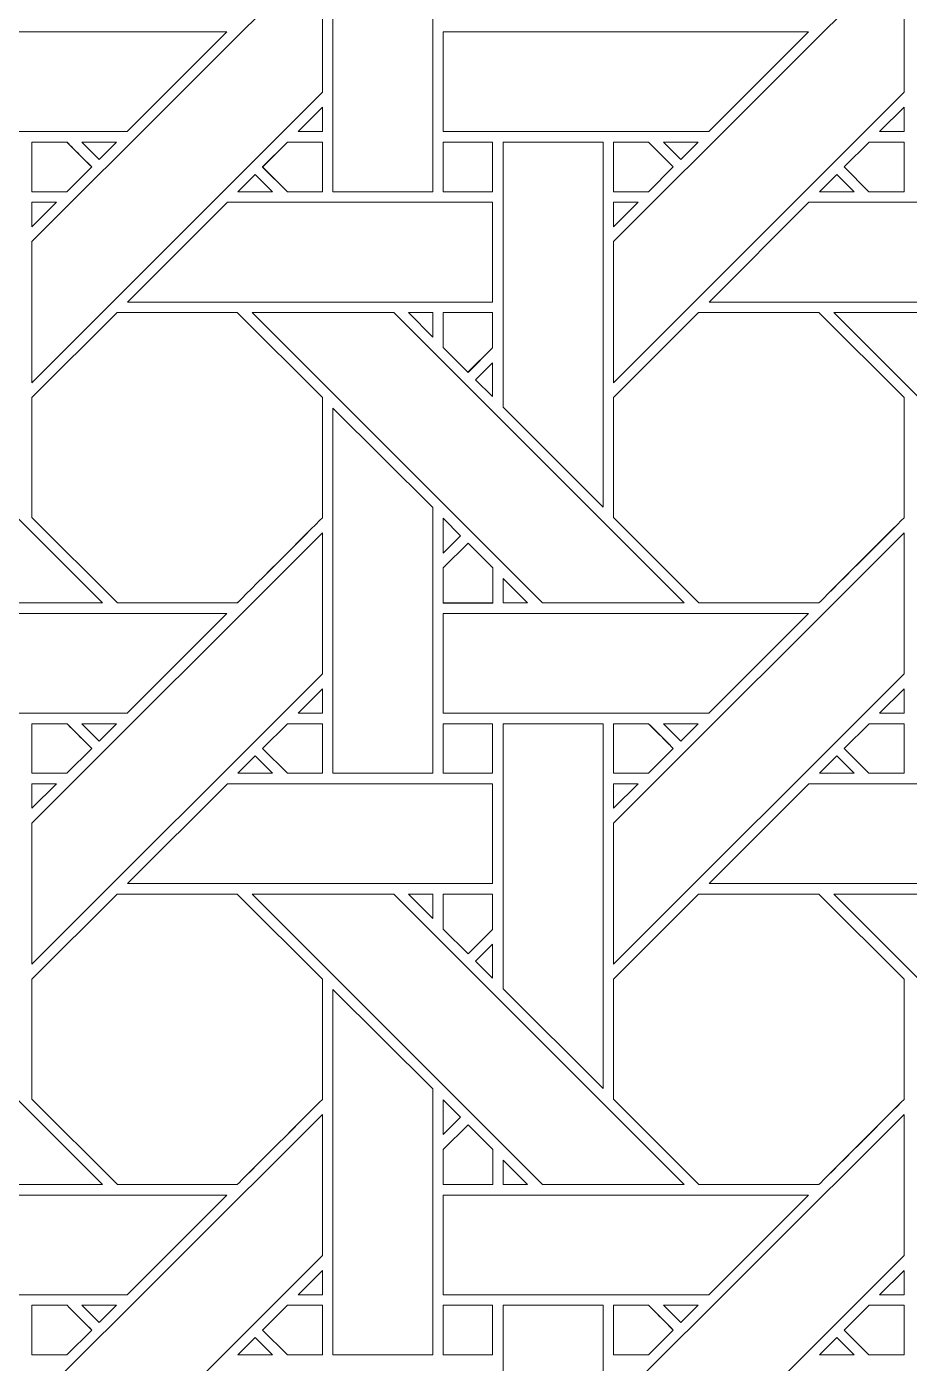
# Model space of a CAD drawing. Header units: inches. Extents: x 2.4 to 22.4, y -0.9 to 19.1.
# Drawn here: x 9.766 to 11.205, y 14.733 to 16.913 of the extents above; entities that cross this region are included whole.
import ezdxf

# ---------------------------------------------------------------- set-up
doc = ezdxf.new("R2010")
doc.units = ezdxf.units.IN
doc.header["$MEASUREMENT"] = 0
doc.layers.add('Design', color=7, linetype='Continuous', lineweight=0)

msp = doc.modelspace()

# ---------------------------------------------------------------- linework, layer by layer
at = {"layer": 'Design'}
for points, knots in [([(12.3829, 19.0948), (6.86, 19.0948), (2.3829, 14.6176), (2.3829, 9.0948), (2.3829, 3.5719), (6.86, -0.9052), (12.3829, -0.9052), (17.9057, -0.9052), (22.3829, 3.5719), (22.3829, 9.0948), (22.3829, 14.6176), (17.9057, 19.0948), (12.3829, 19.0948)], [0, 0, 0, 0, 1, 1, 1, 2, 2, 2, 3, 3, 3, 4, 4, 4, 4]), ([(12.3829, 17.972), (7.4801, 17.972), (3.5056, 13.9975), (3.5056, 9.0948), (3.5056, 4.192), (7.4801, 0.2175), (12.3829, 0.2175), (17.2856, 0.2175), (21.2601, 4.192), (21.2601, 9.0948), (21.2601, 13.9975), (17.2856, 17.972), (12.3829, 17.972)], [0, 0, 0, 0, 1, 1, 1, 2, 2, 2, 3, 3, 3, 4, 4, 4, 4]), ([(10.265, 16.6442), (10.265, 16.6442), (10.265, 17.2401), (10.265, 17.2401), (10.265, 17.2401), (10.4278, 17.0779), (10.4278, 17.0779), (10.4278, 17.0779), (10.4278, 16.6442), (10.4278, 16.6442), (10.4278, 16.6442), (10.265, 16.6442), (10.265, 16.6442)], [0, 0, 0, 0, 1, 1, 1, 2, 2, 2, 3, 3, 3, 4, 4, 4, 4]), ([(10.2479, 16.8065), (10.2479, 16.8065), (9.7742, 16.3328), (9.7742, 16.3328), (9.7742, 16.3328), (9.7742, 16.5629), (9.7742, 16.5629), (9.7742, 16.5629), (10.2479, 17.0365), (10.2479, 17.0365), (10.2479, 17.0365), (10.2479, 16.8065), (10.2479, 16.8065)], [0, 0, 0, 0, 1, 1, 1, 2, 2, 2, 3, 3, 3, 4, 4, 4, 4]), ([(11.1966, 16.8065), (11.1966, 16.8065), (10.7229, 16.3328), (10.7229, 16.3328), (10.7229, 16.3328), (10.7229, 16.5629), (10.7229, 16.5629), (10.7229, 16.5629), (11.1966, 17.0365), (11.1966, 17.0365), (11.1966, 17.0365), (11.1966, 16.8065), (11.1966, 16.8065)], [0, 0, 0, 0, 1, 1, 1, 2, 2, 2, 3, 3, 3, 4, 4, 4, 4]), ([(10.0921, 16.905), (10.0921, 16.905), (9.9293, 16.7423), (9.9293, 16.7423), (9.9293, 16.7423), (9.4964, 16.7423), (9.4964, 16.7423), (9.4964, 16.7423), (9.4964, 16.905), (9.4964, 16.905), (9.4964, 16.905), (10.0921, 16.905), (10.0921, 16.905)], [0, 0, 0, 0, 1, 1, 1, 2, 2, 2, 3, 3, 3, 4, 4, 4, 4]), ([(10.8781, 16.7423), (10.8781, 16.7423), (10.4451, 16.7423), (10.4451, 16.7423), (10.4451, 16.7423), (10.4451, 16.905), (10.4451, 16.905), (10.4451, 16.905), (11.0408, 16.905), (11.0408, 16.905), (11.0408, 16.905), (10.8781, 16.7423), (10.8781, 16.7423)], [0, 0, 0, 0, 1, 1, 1, 2, 2, 2, 3, 3, 3, 4, 4, 4, 4]), ([(10.2081, 16.7423), (10.2081, 16.7423), (10.2479, 16.7821), (10.2479, 16.7821), (10.2479, 16.7821), (10.2479, 16.7423), (10.2479, 16.7423), (10.2479, 16.7423), (10.2081, 16.7423), (10.2081, 16.7423)], [0, 0, 0, 0, 1, 1, 1, 2, 2, 2, 3, 3, 3, 3]), ([(11.1568, 16.7423), (11.1568, 16.7423), (11.1966, 16.7821), (11.1966, 16.7821), (11.1966, 16.7821), (11.1966, 16.7423), (11.1966, 16.7423), (11.1966, 16.7423), (11.1568, 16.7423), (11.1568, 16.7423)], [0, 0, 0, 0, 1, 1, 1, 2, 2, 2, 3, 3, 3, 3]), ([(9.8312, 16.7251), (9.8364, 16.72), (9.8671, 16.6892), (9.8716, 16.6848), (9.8716, 16.6848), (9.8311, 16.6444), (9.8311, 16.6444), (9.8311, 16.6444), (9.7742, 16.6444), (9.7742, 16.6444), (9.7742, 16.6444), (9.7742, 16.7251), (9.7742, 16.7251), (9.7742, 16.7251), (9.8312, 16.7251), (9.8312, 16.7251)], [0, 0, 0, 0, 1, 1, 1, 2, 2, 2, 3, 3, 3, 4, 4, 4, 5, 5, 5, 5]), ([(9.8557, 16.7006), (9.8557, 16.7006), (9.8716, 16.6847), (9.8716, 16.6847), (9.8716, 16.6847), (9.8312, 16.6442), (9.8312, 16.6442), (9.8312, 16.6442), (9.7742, 16.6442), (9.7742, 16.6442), (9.7742, 16.6442), (9.7742, 16.725), (9.7742, 16.725), (9.7742, 16.725), (9.8313, 16.725), (9.8313, 16.725), (9.8366, 16.7197), (9.8465, 16.7098), (9.8557, 16.7006)], [0, 0, 0, 0, 1, 1, 1, 2, 2, 2, 3, 3, 3, 4, 4, 4, 5, 5, 5, 6, 6, 6, 6]), ([(9.8556, 16.725), (9.8556, 16.725), (9.9121, 16.725), (9.9121, 16.725), (9.9121, 16.725), (9.8838, 16.6968), (9.8838, 16.6968), (9.8838, 16.6968), (9.8556, 16.725), (9.8556, 16.725)], [0, 0, 0, 0, 1, 1, 1, 2, 2, 2, 3, 3, 3, 3]), ([(10.2478, 16.6442), (10.2478, 16.6442), (10.1908, 16.6442), (10.1908, 16.6442), (10.1908, 16.6442), (10.1504, 16.6847), (10.1504, 16.6847), (10.1504, 16.6847), (10.1908, 16.7251), (10.1908, 16.7251), (10.1908, 16.7251), (10.2478, 16.7251), (10.2478, 16.7251), (10.2478, 16.7251), (10.2478, 16.6442), (10.2478, 16.6442)], [0, 0, 0, 0, 1, 1, 1, 2, 2, 2, 3, 3, 3, 4, 4, 4, 5, 5, 5, 5]), ([(10.2478, 16.7251), (10.2478, 16.7251), (10.2478, 16.6442), (10.2478, 16.6442), (10.2478, 16.6442), (10.1908, 16.6442), (10.1908, 16.6442), (10.1908, 16.6442), (10.1504, 16.6846), (10.1504, 16.6846), (10.1504, 16.6846), (10.1908, 16.7251), (10.1908, 16.7251), (10.1908, 16.7251), (10.2478, 16.7251), (10.2478, 16.7251)], [0, 0, 0, 0, 1, 1, 1, 2, 2, 2, 3, 3, 3, 4, 4, 4, 5, 5, 5, 5]), ([(10.5253, 16.6444), (10.5253, 16.6444), (10.445, 16.6444), (10.445, 16.6444), (10.445, 16.6444), (10.445, 16.7251), (10.445, 16.7251), (10.445, 16.7251), (10.5253, 16.7251), (10.5253, 16.7251), (10.5253, 16.7251), (10.5253, 16.6444), (10.5253, 16.6444)], [0, 0, 0, 0, 1, 1, 1, 2, 2, 2, 3, 3, 3, 4, 4, 4, 4]), ([(10.5253, 16.6442), (10.5253, 16.6442), (10.4451, 16.6442), (10.4451, 16.6442), (10.4451, 16.6442), (10.4451, 16.725), (10.4451, 16.725), (10.4451, 16.725), (10.5253, 16.725), (10.5253, 16.725), (10.5253, 16.725), (10.5253, 16.6442), (10.5253, 16.6442)], [0, 0, 0, 0, 1, 1, 1, 2, 2, 2, 3, 3, 3, 4, 4, 4, 4]), ([(10.5429, 16.2928), (10.5429, 16.2928), (10.5429, 16.725), (10.5429, 16.725), (10.5429, 16.725), (10.7058, 16.725), (10.7058, 16.725), (10.7058, 16.725), (10.7058, 16.1299), (10.7058, 16.1299), (10.7058, 16.1299), (10.5429, 16.2928), (10.5429, 16.2928)], [0, 0, 0, 0, 1, 1, 1, 2, 2, 2, 3, 3, 3, 4, 4, 4, 4]), ([(10.7229, 16.6443), (10.7229, 16.6443), (10.7229, 16.7251), (10.7229, 16.7251), (10.7229, 16.7251), (10.78, 16.7251), (10.78, 16.7251), (10.7851, 16.72), (10.8159, 16.6892), (10.8203, 16.6847), (10.8203, 16.6847), (10.7799, 16.6443), (10.7799, 16.6443), (10.7799, 16.6443), (10.7229, 16.6443), (10.7229, 16.6443)], [0, 0, 0, 0, 1, 1, 1, 2, 2, 2, 3, 3, 3, 4, 4, 4, 5, 5, 5, 5]), ([(10.8203, 16.6847), (10.8203, 16.6847), (10.7799, 16.6443), (10.7799, 16.6443), (10.7799, 16.6443), (10.7229, 16.6443), (10.7229, 16.6443), (10.7229, 16.6443), (10.7229, 16.7251), (10.7229, 16.7251), (10.7229, 16.7251), (10.78, 16.7251), (10.78, 16.7251), (10.7852, 16.7199), (10.816, 16.689), (10.8203, 16.6847)], [0, 0, 0, 0, 1, 1, 1, 2, 2, 2, 3, 3, 3, 4, 4, 4, 5, 5, 5, 5]), ([(10.8044, 16.725), (10.8044, 16.725), (10.8608, 16.725), (10.8608, 16.725), (10.8608, 16.725), (10.8325, 16.6968), (10.8325, 16.6968), (10.8325, 16.6968), (10.8044, 16.725), (10.8044, 16.725)], [0, 0, 0, 0, 1, 1, 1, 2, 2, 2, 3, 3, 3, 3]), ([(11.1395, 16.6443), (11.1395, 16.6443), (11.0991, 16.6847), (11.0991, 16.6847), (11.0991, 16.6847), (11.1396, 16.7251), (11.1396, 16.7251), (11.1396, 16.7251), (11.1966, 16.7251), (11.1966, 16.7251), (11.1966, 16.7251), (11.1966, 16.6443), (11.1966, 16.6443), (11.1966, 16.6443), (11.1395, 16.6443), (11.1395, 16.6443)], [0, 0, 0, 0, 1, 1, 1, 2, 2, 2, 3, 3, 3, 4, 4, 4, 5, 5, 5, 5]), ([(11.1966, 16.7251), (11.1966, 16.7251), (11.1966, 16.6443), (11.1966, 16.6443), (11.1966, 16.6443), (11.1395, 16.6443), (11.1395, 16.6443), (11.1395, 16.6443), (11.0991, 16.6847), (11.0991, 16.6847), (11.0991, 16.6847), (11.1396, 16.7251), (11.1396, 16.7251), (11.1396, 16.7251), (11.1966, 16.7251), (11.1966, 16.7251)], [0, 0, 0, 0, 1, 1, 1, 2, 2, 2, 3, 3, 3, 4, 4, 4, 5, 5, 5, 5]), ([(10.1666, 16.6442), (10.1666, 16.6442), (10.11, 16.6442), (10.11, 16.6442), (10.11, 16.6442), (10.1383, 16.6725), (10.1383, 16.6725), (10.1383, 16.6725), (10.1666, 16.6442), (10.1666, 16.6442)], [0, 0, 0, 0, 1, 1, 1, 2, 2, 2, 3, 3, 3, 3]), ([(11.1153, 16.6442), (11.1153, 16.6442), (11.0588, 16.6442), (11.0588, 16.6442), (11.0588, 16.6442), (11.087, 16.6725), (11.087, 16.6725), (11.087, 16.6725), (11.1153, 16.6442), (11.1153, 16.6442)], [0, 0, 0, 0, 1, 1, 1, 2, 2, 2, 3, 3, 3, 3]), ([(9.8141, 16.6271), (9.8141, 16.6271), (9.7742, 16.5873), (9.7742, 16.5873), (9.7742, 16.5873), (9.7742, 16.6271), (9.7742, 16.6271), (9.7742, 16.6271), (9.8141, 16.6271), (9.8141, 16.6271)], [0, 0, 0, 0, 1, 1, 1, 2, 2, 2, 3, 3, 3, 3]), ([(10.5253, 16.6271), (10.5253, 16.6271), (10.5253, 16.4643), (10.5253, 16.4643), (10.5253, 16.4643), (9.9301, 16.4643), (9.9301, 16.4643), (9.9301, 16.4643), (10.0929, 16.6271), (10.0929, 16.6271), (10.0929, 16.6271), (10.5253, 16.6271), (10.5253, 16.6271)], [0, 0, 0, 0, 1, 1, 1, 2, 2, 2, 3, 3, 3, 4, 4, 4, 4]), ([(10.7628, 16.6271), (10.7628, 16.6271), (10.7229, 16.5873), (10.7229, 16.5873), (10.7229, 16.5873), (10.7229, 16.6271), (10.7229, 16.6271), (10.7229, 16.6271), (10.7628, 16.6271), (10.7628, 16.6271)], [0, 0, 0, 0, 1, 1, 1, 2, 2, 2, 3, 3, 3, 3]), ([(11.4741, 16.6271), (11.4741, 16.6271), (11.4741, 16.4643), (11.4741, 16.4643), (11.4741, 16.4643), (10.8788, 16.4643), (10.8788, 16.4643), (10.8788, 16.4643), (11.0416, 16.6271), (11.0416, 16.6271), (11.0416, 16.6271), (11.4741, 16.6271), (11.4741, 16.6271)], [0, 0, 0, 0, 1, 1, 1, 2, 2, 2, 3, 3, 3, 4, 4, 4, 4]), ([(9.8892, 15.9735), (9.8892, 15.9735), (9.6582, 15.9735), (9.6582, 15.9735), (9.6582, 15.9735), (9.1846, 16.4472), (9.1846, 16.4472), (9.1846, 16.4472), (9.4156, 16.4472), (9.4156, 16.4472), (9.4156, 16.4472), (9.8892, 15.9735), (9.8892, 15.9735)], [0, 0, 0, 0, 1, 1, 1, 2, 2, 2, 3, 3, 3, 4, 4, 4, 4]), ([(10.1091, 15.9736), (10.1091, 15.9736), (9.9134, 15.9736), (9.9134, 15.9736), (9.9134, 15.9736), (9.7742, 16.1128), (9.7742, 16.1128), (9.7742, 16.1128), (9.7742, 16.3084), (9.7742, 16.3084), (9.7742, 16.3084), (9.9129, 16.4473), (9.9129, 16.4473), (9.9129, 16.4473), (10.1091, 16.4473), (10.1091, 16.4473), (10.1091, 16.4473), (10.2478, 16.3085), (10.2478, 16.3085), (10.2478, 16.3085), (10.2478, 16.1123), (10.2478, 16.1123), (10.23, 16.0943), (10.1181, 15.9827), (10.1091, 15.9736)], [0, 0, 0, 0, 1, 1, 1, 2, 2, 2, 3, 3, 3, 4, 4, 4, 5, 5, 5, 6, 6, 6, 7, 7, 7, 8, 8, 8, 8]), ([(10.1091, 16.4471), (10.1091, 16.4471), (10.2478, 16.3085), (10.2478, 16.3085), (10.2478, 16.3085), (10.2478, 16.1123), (10.2478, 16.1123), (10.23, 16.0943), (10.1181, 15.9825), (10.1092, 15.9735), (10.1092, 15.9735), (9.9135, 15.9735), (9.9135, 15.9735), (9.9135, 15.9735), (9.7742, 16.1128), (9.7742, 16.1128), (9.7742, 16.1128), (9.7742, 16.3084), (9.7742, 16.3084), (9.7742, 16.3084), (9.9129, 16.4471), (9.9129, 16.4471), (9.9129, 16.4471), (10.1091, 16.4471), (10.1091, 16.4471)], [0, 0, 0, 0, 1, 1, 1, 2, 2, 2, 3, 3, 3, 4, 4, 4, 5, 5, 5, 6, 6, 6, 7, 7, 7, 8, 8, 8, 8]), ([(10.838, 15.9735), (10.838, 15.9735), (10.6069, 15.9735), (10.6069, 15.9735), (10.6069, 15.9735), (10.1334, 16.4472), (10.1334, 16.4472), (10.1334, 16.4472), (10.3643, 16.4472), (10.3643, 16.4472), (10.3643, 16.4472), (10.838, 15.9735), (10.838, 15.9735)], [0, 0, 0, 0, 1, 1, 1, 2, 2, 2, 3, 3, 3, 4, 4, 4, 4]), ([(10.3884, 16.4471), (10.3884, 16.4471), (10.4279, 16.4471), (10.4279, 16.4471), (10.4279, 16.4471), (10.4279, 16.4073), (10.4279, 16.4073), (10.4279, 16.4073), (10.3884, 16.4471), (10.3884, 16.4471)], [0, 0, 0, 0, 1, 1, 1, 2, 2, 2, 3, 3, 3, 3]), ([(10.5253, 16.4472), (10.5253, 16.4472), (10.5253, 16.3896), (10.5253, 16.3896), (10.5253, 16.3896), (10.4853, 16.3497), (10.4853, 16.3497), (10.4853, 16.3497), (10.445, 16.39), (10.445, 16.39), (10.445, 16.39), (10.445, 16.4472), (10.445, 16.4472), (10.445, 16.4472), (10.5253, 16.4472), (10.5253, 16.4472)], [0, 0, 0, 0, 1, 1, 1, 2, 2, 2, 3, 3, 3, 4, 4, 4, 5, 5, 5, 5]), ([(10.5253, 16.3896), (10.5253, 16.3896), (10.4854, 16.3496), (10.4854, 16.3496), (10.4854, 16.3496), (10.445, 16.39), (10.445, 16.39), (10.445, 16.39), (10.445, 16.4472), (10.445, 16.4472), (10.445, 16.4472), (10.5253, 16.4472), (10.5253, 16.4472), (10.5253, 16.4472), (10.5253, 16.3896), (10.5253, 16.3896)], [0, 0, 0, 0, 1, 1, 1, 2, 2, 2, 3, 3, 3, 4, 4, 4, 5, 5, 5, 5]), ([(10.8616, 16.4472), (10.8616, 16.4472), (11.0578, 16.4472), (11.0578, 16.4472), (11.0578, 16.4472), (11.1966, 16.3085), (11.1966, 16.3085), (11.1966, 16.3085), (11.1966, 16.1123), (11.1966, 16.1123), (11.1788, 16.0943), (11.0669, 15.9826), (11.0579, 15.9736), (11.0579, 15.9736), (10.8622, 15.9736), (10.8622, 15.9736), (10.8622, 15.9736), (10.7229, 16.1128), (10.7229, 16.1128), (10.7229, 16.1128), (10.7229, 16.3085), (10.7229, 16.3085), (10.7229, 16.3085), (10.8616, 16.4472), (10.8616, 16.4472)], [0, 0, 0, 0, 1, 1, 1, 2, 2, 2, 3, 3, 3, 4, 4, 4, 5, 5, 5, 6, 6, 6, 7, 7, 7, 8, 8, 8, 8]), ([(11.0578, 16.4472), (11.0578, 16.4472), (11.1966, 16.3085), (11.1966, 16.3085), (11.1966, 16.3085), (11.1966, 16.1123), (11.1966, 16.1123), (11.1785, 16.094), (11.0666, 15.9824), (11.0579, 15.9736), (11.0579, 15.9736), (10.8622, 15.9736), (10.8622, 15.9736), (10.8622, 15.9736), (10.7229, 16.1128), (10.7229, 16.1128), (10.7229, 16.1128), (10.7229, 16.3085), (10.7229, 16.3085), (10.7229, 16.3085), (10.8616, 16.4472), (10.8616, 16.4472), (10.8616, 16.4472), (11.0578, 16.4472), (11.0578, 16.4472)], [0, 0, 0, 0, 1, 1, 1, 2, 2, 2, 3, 3, 3, 4, 4, 4, 5, 5, 5, 6, 6, 6, 7, 7, 7, 8, 8, 8, 8]), ([(11.7867, 15.9735), (11.7867, 15.9735), (11.5556, 15.9735), (11.5556, 15.9735), (11.5556, 15.9735), (11.0821, 16.4472), (11.0821, 16.4472), (11.0821, 16.4472), (11.313, 16.4472), (11.313, 16.4472), (11.313, 16.4472), (11.7867, 15.9735), (11.7867, 15.9735)], [0, 0, 0, 0, 1, 1, 1, 2, 2, 2, 3, 3, 3, 4, 4, 4, 4]), ([(10.5253, 16.3653), (10.5253, 16.3653), (10.5253, 16.3102), (10.5253, 16.3102), (10.5253, 16.3102), (10.4976, 16.3375), (10.4976, 16.3375), (10.4976, 16.3375), (10.5253, 16.3653), (10.5253, 16.3653)], [0, 0, 0, 0, 1, 1, 1, 2, 2, 2, 3, 3, 3, 3]), ([(10.265, 15.6955), (10.265, 15.6955), (10.265, 16.2914), (10.265, 16.2914), (10.265, 16.2914), (10.4278, 16.1292), (10.4278, 16.1292), (10.4278, 16.1292), (10.4278, 15.6955), (10.4278, 15.6955), (10.4278, 15.6955), (10.265, 15.6955), (10.265, 15.6955)], [0, 0, 0, 0, 1, 1, 1, 2, 2, 2, 3, 3, 3, 4, 4, 4, 4]), ([(10.4451, 16.0549), (10.4451, 16.0549), (10.4451, 16.1117), (10.4451, 16.1117), (10.4451, 16.1117), (10.4733, 16.0831), (10.4733, 16.0831), (10.4733, 16.0831), (10.4451, 16.0549), (10.4451, 16.0549)], [0, 0, 0, 0, 1, 1, 1, 2, 2, 2, 3, 3, 3, 3]), ([(10.2479, 15.8577), (10.2479, 15.8577), (9.7742, 15.3841), (9.7742, 15.3841), (9.7742, 15.3841), (9.7742, 15.6142), (9.7742, 15.6142), (9.7742, 15.6142), (10.2479, 16.0878), (10.2479, 16.0878), (10.2479, 16.0878), (10.2479, 15.8577), (10.2479, 15.8577)], [0, 0, 0, 0, 1, 1, 1, 2, 2, 2, 3, 3, 3, 4, 4, 4, 4]), ([(10.4854, 16.071), (10.4854, 16.071), (10.5257, 16.0307), (10.5257, 16.0307), (10.5257, 16.0307), (10.5257, 15.9734), (10.5257, 15.9734), (10.5257, 15.9734), (10.445, 15.9734), (10.445, 15.9734), (10.445, 15.9734), (10.445, 16.0307), (10.445, 16.0307), (10.445, 16.0307), (10.4854, 16.071), (10.4854, 16.071)], [0, 0, 0, 0, 1, 1, 1, 2, 2, 2, 3, 3, 3, 4, 4, 4, 5, 5, 5, 5]), ([(10.4854, 16.071), (10.4854, 16.071), (10.5258, 16.0306), (10.5258, 16.0306), (10.5258, 16.0306), (10.5258, 15.9733), (10.5258, 15.9733), (10.5258, 15.9733), (10.4451, 15.9733), (10.4451, 15.9733), (10.4451, 15.9733), (10.4451, 16.0306), (10.4451, 16.0306), (10.4451, 16.0306), (10.4854, 16.071), (10.4854, 16.071)], [0, 0, 0, 0, 1, 1, 1, 2, 2, 2, 3, 3, 3, 4, 4, 4, 5, 5, 5, 5]), ([(11.1966, 15.8577), (11.1966, 15.8577), (10.7229, 15.3841), (10.7229, 15.3841), (10.7229, 15.3841), (10.7229, 15.6142), (10.7229, 15.6142), (10.7229, 15.6142), (11.1966, 16.0878), (11.1966, 16.0878), (11.1966, 16.0878), (11.1966, 15.8577), (11.1966, 15.8577)], [0, 0, 0, 0, 1, 1, 1, 2, 2, 2, 3, 3, 3, 4, 4, 4, 4]), ([(10.543, 15.9735), (10.543, 15.9735), (10.543, 16.0133), (10.543, 16.0133), (10.543, 16.0133), (10.5827, 15.9735), (10.5827, 15.9735), (10.5827, 15.9735), (10.543, 15.9735), (10.543, 15.9735)], [0, 0, 0, 0, 1, 1, 1, 2, 2, 2, 3, 3, 3, 3]), ([(10.0921, 15.9563), (10.0921, 15.9563), (9.9293, 15.7936), (9.9293, 15.7936), (9.9293, 15.7936), (9.4964, 15.7936), (9.4964, 15.7936), (9.4964, 15.7936), (9.4964, 15.9563), (9.4964, 15.9563), (9.4964, 15.9563), (10.0921, 15.9563), (10.0921, 15.9563)], [0, 0, 0, 0, 1, 1, 1, 2, 2, 2, 3, 3, 3, 4, 4, 4, 4]), ([(11.0408, 15.9563), (11.0408, 15.9563), (10.8781, 15.7936), (10.8781, 15.7936), (10.8781, 15.7936), (10.4451, 15.7936), (10.4451, 15.7936), (10.4451, 15.7936), (10.4451, 15.9563), (10.4451, 15.9563), (10.4451, 15.9563), (11.0408, 15.9563), (11.0408, 15.9563)], [0, 0, 0, 0, 1, 1, 1, 2, 2, 2, 3, 3, 3, 4, 4, 4, 4]), ([(10.2479, 15.7936), (10.2479, 15.7936), (10.2081, 15.7936), (10.2081, 15.7936), (10.2081, 15.7936), (10.2479, 15.8333), (10.2479, 15.8333), (10.2479, 15.8333), (10.2479, 15.7936), (10.2479, 15.7936)], [0, 0, 0, 0, 1, 1, 1, 2, 2, 2, 3, 3, 3, 3]), ([(11.1966, 15.7936), (11.1966, 15.7936), (11.1568, 15.7936), (11.1568, 15.7936), (11.1568, 15.7936), (11.1966, 15.8333), (11.1966, 15.8333), (11.1966, 15.8333), (11.1966, 15.7936), (11.1966, 15.7936)], [0, 0, 0, 0, 1, 1, 1, 2, 2, 2, 3, 3, 3, 3]), ([(9.7742, 15.6956), (9.7742, 15.6956), (9.7742, 15.7763), (9.7742, 15.7763), (9.7742, 15.7763), (9.8313, 15.7763), (9.8313, 15.7763), (9.8364, 15.7712), (9.8672, 15.7404), (9.8716, 15.736), (9.8716, 15.736), (9.8312, 15.6956), (9.8312, 15.6956), (9.8312, 15.6956), (9.7742, 15.6956), (9.7742, 15.6956)], [0, 0, 0, 0, 1, 1, 1, 2, 2, 2, 3, 3, 3, 4, 4, 4, 5, 5, 5, 5]), ([(9.8565, 15.7511), (9.8565, 15.7511), (9.8716, 15.736), (9.8716, 15.736), (9.8716, 15.736), (9.8312, 15.6956), (9.8312, 15.6956), (9.8312, 15.6956), (9.7742, 15.6956), (9.7742, 15.6956), (9.7742, 15.6956), (9.7742, 15.7763), (9.7742, 15.7763), (9.7742, 15.7763), (9.8313, 15.7763), (9.8313, 15.7763), (9.8367, 15.7709), (9.847, 15.7606), (9.8565, 15.7511)], [0, 0, 0, 0, 1, 1, 1, 2, 2, 2, 3, 3, 3, 4, 4, 4, 5, 5, 5, 6, 6, 6, 6]), ([(9.8556, 15.7763), (9.8556, 15.7763), (9.9121, 15.7763), (9.9121, 15.7763), (9.9121, 15.7763), (9.8838, 15.7481), (9.8838, 15.7481), (9.8838, 15.7481), (9.8556, 15.7763), (9.8556, 15.7763)], [0, 0, 0, 0, 1, 1, 1, 2, 2, 2, 3, 3, 3, 3]), ([(10.1907, 15.6956), (10.1907, 15.6956), (10.1504, 15.7359), (10.1504, 15.7359), (10.1504, 15.7359), (10.1908, 15.7764), (10.1908, 15.7764), (10.1908, 15.7764), (10.2479, 15.7764), (10.2479, 15.7764), (10.2479, 15.7764), (10.2479, 15.6956), (10.2479, 15.6956), (10.2479, 15.6956), (10.1907, 15.6956), (10.1907, 15.6956)], [0, 0, 0, 0, 1, 1, 1, 2, 2, 2, 3, 3, 3, 4, 4, 4, 5, 5, 5, 5]), ([(10.1504, 15.7359), (10.1504, 15.7359), (10.1908, 15.7764), (10.1908, 15.7764), (10.1908, 15.7764), (10.2479, 15.7764), (10.2479, 15.7764), (10.2479, 15.7764), (10.2479, 15.6956), (10.2479, 15.6956), (10.2479, 15.6956), (10.1907, 15.6956), (10.1907, 15.6956), (10.1907, 15.6956), (10.1504, 15.7359), (10.1504, 15.7359)], [0, 0, 0, 0, 1, 1, 1, 2, 2, 2, 3, 3, 3, 4, 4, 4, 5, 5, 5, 5]), ([(10.4451, 15.6956), (10.4451, 15.6956), (10.4451, 15.7763), (10.4451, 15.7763), (10.4451, 15.7763), (10.5253, 15.7763), (10.5253, 15.7763), (10.5253, 15.7763), (10.5253, 15.6956), (10.5253, 15.6956), (10.5253, 15.6956), (10.4451, 15.6956), (10.4451, 15.6956)], [0, 0, 0, 0, 1, 1, 1, 2, 2, 2, 3, 3, 3, 4, 4, 4, 4]), ([(10.5253, 15.7763), (10.5253, 15.7763), (10.5253, 15.6956), (10.5253, 15.6956), (10.5253, 15.6956), (10.4451, 15.6956), (10.4451, 15.6956), (10.4451, 15.6956), (10.4451, 15.7763), (10.4451, 15.7763), (10.4451, 15.7763), (10.5253, 15.7763), (10.5253, 15.7763)], [0, 0, 0, 0, 1, 1, 1, 2, 2, 2, 3, 3, 3, 4, 4, 4, 4]), ([(10.5429, 15.3441), (10.5429, 15.3441), (10.5429, 15.7763), (10.5429, 15.7763), (10.5429, 15.7763), (10.7058, 15.7763), (10.7058, 15.7763), (10.7058, 15.7763), (10.7058, 15.1812), (10.7058, 15.1812), (10.7058, 15.1812), (10.5429, 15.3441), (10.5429, 15.3441)], [0, 0, 0, 0, 1, 1, 1, 2, 2, 2, 3, 3, 3, 4, 4, 4, 4]), ([(10.78, 15.7763), (10.7851, 15.7712), (10.8159, 15.7404), (10.8203, 15.736), (10.8203, 15.736), (10.7799, 15.6956), (10.7799, 15.6956), (10.7799, 15.6956), (10.7229, 15.6956), (10.7229, 15.6956), (10.7229, 15.6956), (10.7229, 15.7763), (10.7229, 15.7763), (10.7229, 15.7763), (10.78, 15.7763), (10.78, 15.7763)], [0, 0, 0, 0, 1, 1, 1, 2, 2, 2, 3, 3, 3, 4, 4, 4, 5, 5, 5, 5]), ([(10.8045, 15.7518), (10.8104, 15.7458), (10.8162, 15.7402), (10.8203, 15.736), (10.8203, 15.736), (10.7799, 15.6956), (10.7799, 15.6956), (10.7799, 15.6956), (10.7229, 15.6956), (10.7229, 15.6956), (10.7229, 15.6956), (10.7229, 15.7763), (10.7229, 15.7763), (10.7229, 15.7763), (10.78, 15.7763), (10.78, 15.7763), (10.7853, 15.771), (10.7952, 15.7611), (10.8045, 15.7518)], [0, 0, 0, 0, 1, 1, 1, 2, 2, 2, 3, 3, 3, 4, 4, 4, 5, 5, 5, 6, 6, 6, 6]), ([(10.8044, 15.7763), (10.8044, 15.7763), (10.8608, 15.7763), (10.8608, 15.7763), (10.8608, 15.7763), (10.8325, 15.7481), (10.8325, 15.7481), (10.8325, 15.7481), (10.8044, 15.7763), (10.8044, 15.7763)], [0, 0, 0, 0, 1, 1, 1, 2, 2, 2, 3, 3, 3, 3]), ([(11.1395, 15.6956), (11.1395, 15.6956), (11.0991, 15.7359), (11.0991, 15.7359), (11.0991, 15.7359), (11.1396, 15.7764), (11.1396, 15.7764), (11.1396, 15.7764), (11.1966, 15.7764), (11.1966, 15.7764), (11.1966, 15.7764), (11.1966, 15.6956), (11.1966, 15.6956), (11.1966, 15.6956), (11.1395, 15.6956), (11.1395, 15.6956)], [0, 0, 0, 0, 1, 1, 1, 2, 2, 2, 3, 3, 3, 4, 4, 4, 5, 5, 5, 5]), ([(11.0991, 15.7359), (11.0991, 15.7359), (11.1396, 15.7764), (11.1396, 15.7764), (11.1396, 15.7764), (11.1966, 15.7764), (11.1966, 15.7764), (11.1966, 15.7764), (11.1966, 15.6956), (11.1966, 15.6956), (11.1966, 15.6956), (11.1395, 15.6956), (11.1395, 15.6956), (11.1395, 15.6956), (11.0991, 15.7359), (11.0991, 15.7359)], [0, 0, 0, 0, 1, 1, 1, 2, 2, 2, 3, 3, 3, 4, 4, 4, 5, 5, 5, 5]), ([(10.1666, 15.6955), (10.1666, 15.6955), (10.11, 15.6955), (10.11, 15.6955), (10.11, 15.6955), (10.1383, 15.7238), (10.1383, 15.7238), (10.1383, 15.7238), (10.1666, 15.6955), (10.1666, 15.6955)], [0, 0, 0, 0, 1, 1, 1, 2, 2, 2, 3, 3, 3, 3]), ([(11.1153, 15.6955), (11.1153, 15.6955), (11.0588, 15.6955), (11.0588, 15.6955), (11.0588, 15.6955), (11.087, 15.7238), (11.087, 15.7238), (11.087, 15.7238), (11.1153, 15.6955), (11.1153, 15.6955)], [0, 0, 0, 0, 1, 1, 1, 2, 2, 2, 3, 3, 3, 3]), ([(9.8141, 15.6784), (9.8141, 15.6784), (9.7742, 15.6385), (9.7742, 15.6385), (9.7742, 15.6385), (9.7742, 15.6784), (9.7742, 15.6784), (9.7742, 15.6784), (9.8141, 15.6784), (9.8141, 15.6784)], [0, 0, 0, 0, 1, 1, 1, 2, 2, 2, 3, 3, 3, 3]), ([(10.5253, 15.6784), (10.5253, 15.6784), (10.5253, 15.5155), (10.5253, 15.5155), (10.5253, 15.5155), (9.9301, 15.5155), (9.9301, 15.5155), (9.9301, 15.5155), (10.0929, 15.6784), (10.0929, 15.6784), (10.0929, 15.6784), (10.5253, 15.6784), (10.5253, 15.6784)], [0, 0, 0, 0, 1, 1, 1, 2, 2, 2, 3, 3, 3, 4, 4, 4, 4]), ([(10.7628, 15.6784), (10.7628, 15.6784), (10.7229, 15.6385), (10.7229, 15.6385), (10.7229, 15.6385), (10.7229, 15.6784), (10.7229, 15.6784), (10.7229, 15.6784), (10.7628, 15.6784), (10.7628, 15.6784)], [0, 0, 0, 0, 1, 1, 1, 2, 2, 2, 3, 3, 3, 3]), ([(11.4741, 15.6784), (11.4741, 15.6784), (11.4741, 15.5155), (11.4741, 15.5155), (11.4741, 15.5155), (10.8788, 15.5155), (10.8788, 15.5155), (10.8788, 15.5155), (11.0416, 15.6784), (11.0416, 15.6784), (11.0416, 15.6784), (11.4741, 15.6784), (11.4741, 15.6784)], [0, 0, 0, 0, 1, 1, 1, 2, 2, 2, 3, 3, 3, 4, 4, 4, 4]), ([(9.8892, 15.0248), (9.8892, 15.0248), (9.6582, 15.0248), (9.6582, 15.0248), (9.6582, 15.0248), (9.1846, 15.4984), (9.1846, 15.4984), (9.1846, 15.4984), (9.4156, 15.4984), (9.4156, 15.4984), (9.4156, 15.4984), (9.8892, 15.0248), (9.8892, 15.0248)], [0, 0, 0, 0, 1, 1, 1, 2, 2, 2, 3, 3, 3, 4, 4, 4, 4]), ([(10.1091, 15.0248), (10.1091, 15.0248), (9.9134, 15.0248), (9.9134, 15.0248), (9.9134, 15.0248), (9.7742, 15.1641), (9.7742, 15.1641), (9.7742, 15.1641), (9.7742, 15.3597), (9.7742, 15.3597), (9.7742, 15.3597), (9.9129, 15.4985), (9.9129, 15.4985), (9.9129, 15.4985), (10.1091, 15.4985), (10.1091, 15.4985), (10.1091, 15.4985), (10.2478, 15.3597), (10.2478, 15.3597), (10.2478, 15.3597), (10.2478, 15.1635), (10.2478, 15.1635), (10.23, 15.1456), (10.1181, 15.0339), (10.1091, 15.0248)], [0, 0, 0, 0, 1, 1, 1, 2, 2, 2, 3, 3, 3, 4, 4, 4, 5, 5, 5, 6, 6, 6, 7, 7, 7, 8, 8, 8, 8]), ([(10.2478, 15.3597), (10.2478, 15.3597), (10.2478, 15.1635), (10.2478, 15.1635), (10.23, 15.1456), (10.1181, 15.0338), (10.1091, 15.0248), (10.1091, 15.0248), (9.9134, 15.0248), (9.9134, 15.0248), (9.9134, 15.0248), (9.7742, 15.1641), (9.7742, 15.1641), (9.7742, 15.1641), (9.7742, 15.3597), (9.7742, 15.3597), (9.7742, 15.3597), (9.9129, 15.4985), (9.9129, 15.4985), (9.9129, 15.4985), (10.1091, 15.4985), (10.1091, 15.4985), (10.1091, 15.4985), (10.2478, 15.3597), (10.2478, 15.3597)], [0, 0, 0, 0, 1, 1, 1, 2, 2, 2, 3, 3, 3, 4, 4, 4, 5, 5, 5, 6, 6, 6, 7, 7, 7, 8, 8, 8, 8]), ([(10.838, 15.0248), (10.838, 15.0248), (10.6069, 15.0248), (10.6069, 15.0248), (10.6069, 15.0248), (10.1334, 15.4984), (10.1334, 15.4984), (10.1334, 15.4984), (10.3643, 15.4984), (10.3643, 15.4984), (10.3643, 15.4984), (10.838, 15.0248), (10.838, 15.0248)], [0, 0, 0, 0, 1, 1, 1, 2, 2, 2, 3, 3, 3, 4, 4, 4, 4]), ([(10.3884, 15.4984), (10.3884, 15.4984), (10.4279, 15.4984), (10.4279, 15.4984), (10.4279, 15.4984), (10.4279, 15.4586), (10.4279, 15.4586), (10.4279, 15.4586), (10.3884, 15.4984), (10.3884, 15.4984)], [0, 0, 0, 0, 1, 1, 1, 2, 2, 2, 3, 3, 3, 3]), ([(10.5253, 15.4985), (10.5253, 15.4985), (10.5253, 15.4409), (10.5253, 15.4409), (10.5253, 15.4409), (10.4854, 15.4009), (10.4854, 15.4009), (10.4854, 15.4009), (10.445, 15.4413), (10.445, 15.4413), (10.445, 15.4413), (10.445, 15.4985), (10.445, 15.4985), (10.445, 15.4985), (10.5253, 15.4985), (10.5253, 15.4985)], [0, 0, 0, 0, 1, 1, 1, 2, 2, 2, 3, 3, 3, 4, 4, 4, 5, 5, 5, 5]), ([(10.5253, 15.4409), (10.5253, 15.4409), (10.4854, 15.4009), (10.4854, 15.4009), (10.4854, 15.4009), (10.445, 15.4413), (10.445, 15.4413), (10.445, 15.4413), (10.445, 15.4985), (10.445, 15.4985), (10.445, 15.4985), (10.5253, 15.4985), (10.5253, 15.4985), (10.5253, 15.4985), (10.5253, 15.4409), (10.5253, 15.4409)], [0, 0, 0, 0, 1, 1, 1, 2, 2, 2, 3, 3, 3, 4, 4, 4, 5, 5, 5, 5]), ([(10.8616, 15.4985), (10.8616, 15.4985), (11.0578, 15.4985), (11.0578, 15.4985), (11.0578, 15.4985), (11.1966, 15.3597), (11.1966, 15.3597), (11.1966, 15.3597), (11.1966, 15.1635), (11.1966, 15.1635), (11.1788, 15.1456), (11.0669, 15.0339), (11.0579, 15.0248), (11.0579, 15.0248), (10.8622, 15.0248), (10.8622, 15.0248), (10.8622, 15.0248), (10.7229, 15.1641), (10.7229, 15.1641), (10.7229, 15.1641), (10.7229, 15.3597), (10.7229, 15.3597), (10.7229, 15.3597), (10.8616, 15.4985), (10.8616, 15.4985)], [0, 0, 0, 0, 1, 1, 1, 2, 2, 2, 3, 3, 3, 4, 4, 4, 5, 5, 5, 6, 6, 6, 7, 7, 7, 8, 8, 8, 8]), ([(11.1966, 15.3597), (11.1966, 15.3597), (11.1966, 15.1635), (11.1966, 15.1635), (11.1786, 15.1454), (11.0668, 15.0337), (11.0579, 15.0248), (11.0579, 15.0248), (10.8622, 15.0248), (10.8622, 15.0248), (10.8622, 15.0248), (10.7229, 15.1641), (10.7229, 15.1641), (10.7229, 15.1641), (10.7229, 15.3597), (10.7229, 15.3597), (10.7229, 15.3597), (10.8616, 15.4985), (10.8616, 15.4985), (10.8616, 15.4985), (11.0578, 15.4985), (11.0578, 15.4985), (11.0578, 15.4985), (11.1966, 15.3597), (11.1966, 15.3597)], [0, 0, 0, 0, 1, 1, 1, 2, 2, 2, 3, 3, 3, 4, 4, 4, 5, 5, 5, 6, 6, 6, 7, 7, 7, 8, 8, 8, 8]), ([(11.7867, 15.0248), (11.7867, 15.0248), (11.5556, 15.0248), (11.5556, 15.0248), (11.5556, 15.0248), (11.0821, 15.4984), (11.0821, 15.4984), (11.0821, 15.4984), (11.313, 15.4984), (11.313, 15.4984), (11.313, 15.4984), (11.7867, 15.0248), (11.7867, 15.0248)], [0, 0, 0, 0, 1, 1, 1, 2, 2, 2, 3, 3, 3, 4, 4, 4, 4]), ([(10.5253, 15.4166), (10.5253, 15.4166), (10.5253, 15.3614), (10.5253, 15.3614), (10.5253, 15.3614), (10.4976, 15.3888), (10.4976, 15.3888), (10.4976, 15.3888), (10.5253, 15.4166), (10.5253, 15.4166)], [0, 0, 0, 0, 1, 1, 1, 2, 2, 2, 3, 3, 3, 3]), ([(10.265, 14.7468), (10.265, 14.7468), (10.265, 15.3426), (10.265, 15.3426), (10.265, 15.3426), (10.4278, 15.1805), (10.4278, 15.1805), (10.4278, 15.1805), (10.4278, 14.7468), (10.4278, 14.7468), (10.4278, 14.7468), (10.265, 14.7468), (10.265, 14.7468)], [0, 0, 0, 0, 1, 1, 1, 2, 2, 2, 3, 3, 3, 4, 4, 4, 4]), ([(10.4451, 15.1062), (10.4451, 15.1062), (10.4451, 15.163), (10.4451, 15.163), (10.4451, 15.163), (10.4733, 15.1344), (10.4733, 15.1344), (10.4733, 15.1344), (10.4451, 15.1062), (10.4451, 15.1062)], [0, 0, 0, 0, 1, 1, 1, 2, 2, 2, 3, 3, 3, 3]), ([(10.2479, 14.909), (10.2479, 14.909), (9.7742, 14.4354), (9.7742, 14.4354), (9.7742, 14.4354), (9.7742, 14.6655), (9.7742, 14.6655), (9.7742, 14.6655), (10.2479, 15.139), (10.2479, 15.139), (10.2479, 15.139), (10.2479, 14.909), (10.2479, 14.909)], [0, 0, 0, 0, 1, 1, 1, 2, 2, 2, 3, 3, 3, 4, 4, 4, 4]), ([(11.1966, 14.909), (11.1966, 14.909), (10.7229, 14.4354), (10.7229, 14.4354), (10.7229, 14.4354), (10.7229, 14.6655), (10.7229, 14.6655), (10.7229, 14.6655), (11.1966, 15.139), (11.1966, 15.139), (11.1966, 15.139), (11.1966, 14.909), (11.1966, 14.909)], [0, 0, 0, 0, 1, 1, 1, 2, 2, 2, 3, 3, 3, 4, 4, 4, 4]), ([(10.4451, 15.0246), (10.4451, 15.0246), (10.4451, 15.0819), (10.4451, 15.0819), (10.4451, 15.0819), (10.4854, 15.1222), (10.4854, 15.1222), (10.4854, 15.1222), (10.5257, 15.0819), (10.5257, 15.0819), (10.5257, 15.0819), (10.5257, 15.0246), (10.5257, 15.0246), (10.5257, 15.0246), (10.4451, 15.0246), (10.4451, 15.0246)], [0, 0, 0, 0, 1, 1, 1, 2, 2, 2, 3, 3, 3, 4, 4, 4, 5, 5, 5, 5]), ([(10.4854, 15.1222), (10.4854, 15.1222), (10.5257, 15.0819), (10.5257, 15.0819), (10.5257, 15.0819), (10.5257, 15.0246), (10.5257, 15.0246), (10.5257, 15.0246), (10.4451, 15.0246), (10.4451, 15.0246), (10.4451, 15.0246), (10.4451, 15.0819), (10.4451, 15.0819), (10.4451, 15.0819), (10.4854, 15.1222), (10.4854, 15.1222)], [0, 0, 0, 0, 1, 1, 1, 2, 2, 2, 3, 3, 3, 4, 4, 4, 5, 5, 5, 5]), ([(10.543, 15.0248), (10.543, 15.0248), (10.543, 15.0646), (10.543, 15.0646), (10.543, 15.0646), (10.5827, 15.0248), (10.5827, 15.0248), (10.5827, 15.0248), (10.543, 15.0248), (10.543, 15.0248)], [0, 0, 0, 0, 1, 1, 1, 2, 2, 2, 3, 3, 3, 3]), ([(10.0921, 15.0075), (10.0921, 15.0075), (9.9293, 14.8448), (9.9293, 14.8448), (9.9293, 14.8448), (9.4964, 14.8448), (9.4964, 14.8448), (9.4964, 14.8448), (9.4964, 15.0075), (9.4964, 15.0075), (9.4964, 15.0075), (10.0921, 15.0075), (10.0921, 15.0075)], [0, 0, 0, 0, 1, 1, 1, 2, 2, 2, 3, 3, 3, 4, 4, 4, 4]), ([(11.0408, 15.0075), (11.0408, 15.0075), (10.8781, 14.8448), (10.8781, 14.8448), (10.8781, 14.8448), (10.4451, 14.8448), (10.4451, 14.8448), (10.4451, 14.8448), (10.4451, 15.0075), (10.4451, 15.0075), (10.4451, 15.0075), (11.0408, 15.0075), (11.0408, 15.0075)], [0, 0, 0, 0, 1, 1, 1, 2, 2, 2, 3, 3, 3, 4, 4, 4, 4]), ([(10.2479, 14.8449), (10.2479, 14.8449), (10.2081, 14.8449), (10.2081, 14.8449), (10.2081, 14.8449), (10.2479, 14.8846), (10.2479, 14.8846), (10.2479, 14.8846), (10.2479, 14.8449), (10.2479, 14.8449)], [0, 0, 0, 0, 1, 1, 1, 2, 2, 2, 3, 3, 3, 3]), ([(11.1966, 14.8449), (11.1966, 14.8449), (11.1568, 14.8449), (11.1568, 14.8449), (11.1568, 14.8449), (11.1966, 14.8846), (11.1966, 14.8846), (11.1966, 14.8846), (11.1966, 14.8449), (11.1966, 14.8449)], [0, 0, 0, 0, 1, 1, 1, 2, 2, 2, 3, 3, 3, 3]), ([(9.7742, 14.7468), (9.7742, 14.7468), (9.7742, 14.8276), (9.7742, 14.8276), (9.7742, 14.8276), (9.8313, 14.8276), (9.8313, 14.8276), (9.8364, 14.8225), (9.8672, 14.7917), (9.8716, 14.7873), (9.8716, 14.7873), (9.8312, 14.7468), (9.8312, 14.7468), (9.8312, 14.7468), (9.7742, 14.7468), (9.7742, 14.7468)], [0, 0, 0, 0, 1, 1, 1, 2, 2, 2, 3, 3, 3, 4, 4, 4, 5, 5, 5, 5]), ([(9.8716, 14.7873), (9.8716, 14.7873), (9.8312, 14.7468), (9.8312, 14.7468), (9.8312, 14.7468), (9.7742, 14.7468), (9.7742, 14.7468), (9.7742, 14.7468), (9.7742, 14.8276), (9.7742, 14.8276), (9.7742, 14.8276), (9.8313, 14.8276), (9.8313, 14.8276), (9.8365, 14.8224), (9.8673, 14.7915), (9.8716, 14.7873)], [0, 0, 0, 0, 1, 1, 1, 2, 2, 2, 3, 3, 3, 4, 4, 4, 5, 5, 5, 5]), ([(9.8556, 14.8276), (9.8556, 14.8276), (9.9121, 14.8276), (9.9121, 14.8276), (9.9121, 14.8276), (9.8838, 14.7994), (9.8838, 14.7994), (9.8838, 14.7994), (9.8556, 14.8276), (9.8556, 14.8276)], [0, 0, 0, 0, 1, 1, 1, 2, 2, 2, 3, 3, 3, 3]), ([(10.1907, 14.7468), (10.1907, 14.7468), (10.1504, 14.7872), (10.1504, 14.7872), (10.1504, 14.7872), (10.1908, 14.8276), (10.1908, 14.8276), (10.1908, 14.8276), (10.2479, 14.8276), (10.2479, 14.8276), (10.2479, 14.8276), (10.2479, 14.7468), (10.2479, 14.7468), (10.2479, 14.7468), (10.1907, 14.7468), (10.1907, 14.7468)], [0, 0, 0, 0, 1, 1, 1, 2, 2, 2, 3, 3, 3, 4, 4, 4, 5, 5, 5, 5]), ([(10.1504, 14.7872), (10.1504, 14.7872), (10.1908, 14.8276), (10.1908, 14.8276), (10.1908, 14.8276), (10.2479, 14.8276), (10.2479, 14.8276), (10.2479, 14.8276), (10.2479, 14.7468), (10.2479, 14.7468), (10.2479, 14.7468), (10.1907, 14.7468), (10.1907, 14.7468), (10.1907, 14.7468), (10.1504, 14.7872), (10.1504, 14.7872)], [0, 0, 0, 0, 1, 1, 1, 2, 2, 2, 3, 3, 3, 4, 4, 4, 5, 5, 5, 5]), ([(10.4451, 14.7468), (10.4451, 14.7468), (10.4451, 14.8276), (10.4451, 14.8276), (10.4451, 14.8276), (10.5253, 14.8276), (10.5253, 14.8276), (10.5253, 14.8276), (10.5253, 14.7468), (10.5253, 14.7468), (10.5253, 14.7468), (10.4451, 14.7468), (10.4451, 14.7468)], [0, 0, 0, 0, 1, 1, 1, 2, 2, 2, 3, 3, 3, 4, 4, 4, 4]), ([(10.5253, 14.8276), (10.5253, 14.8276), (10.5253, 14.7468), (10.5253, 14.7468), (10.5253, 14.7468), (10.4451, 14.7468), (10.4451, 14.7468), (10.4451, 14.7468), (10.4451, 14.8276), (10.4451, 14.8276), (10.4451, 14.8276), (10.5253, 14.8276), (10.5253, 14.8276)], [0, 0, 0, 0, 1, 1, 1, 2, 2, 2, 3, 3, 3, 4, 4, 4, 4]), ([(10.5429, 14.3954), (10.5429, 14.3954), (10.5429, 14.8276), (10.5429, 14.8276), (10.5429, 14.8276), (10.7058, 14.8276), (10.7058, 14.8276), (10.7058, 14.8276), (10.7058, 14.2324), (10.7058, 14.2324), (10.7058, 14.2324), (10.5429, 14.3954), (10.5429, 14.3954)], [0, 0, 0, 0, 1, 1, 1, 2, 2, 2, 3, 3, 3, 4, 4, 4, 4]), ([(10.78, 14.8276), (10.7851, 14.8225), (10.8159, 14.7917), (10.8203, 14.7873), (10.8203, 14.7873), (10.7799, 14.7468), (10.7799, 14.7468), (10.7799, 14.7468), (10.7229, 14.7468), (10.7229, 14.7468), (10.7229, 14.7468), (10.7229, 14.8276), (10.7229, 14.8276), (10.7229, 14.8276), (10.78, 14.8276), (10.78, 14.8276)], [0, 0, 0, 0, 1, 1, 1, 2, 2, 2, 3, 3, 3, 4, 4, 4, 5, 5, 5, 5]), ([(10.8045, 14.8031), (10.8045, 14.8031), (10.8203, 14.7873), (10.8203, 14.7873), (10.8203, 14.7873), (10.7799, 14.7468), (10.7799, 14.7468), (10.7799, 14.7468), (10.7229, 14.7468), (10.7229, 14.7468), (10.7229, 14.7468), (10.7229, 14.8276), (10.7229, 14.8276), (10.7229, 14.8276), (10.78, 14.8276), (10.78, 14.8276), (10.7853, 14.8223), (10.7952, 14.8124), (10.8045, 14.8031)], [0, 0, 0, 0, 1, 1, 1, 2, 2, 2, 3, 3, 3, 4, 4, 4, 5, 5, 5, 6, 6, 6, 6]), ([(10.8044, 14.8276), (10.8044, 14.8276), (10.8608, 14.8276), (10.8608, 14.8276), (10.8608, 14.8276), (10.8325, 14.7994), (10.8325, 14.7994), (10.8325, 14.7994), (10.8044, 14.8276), (10.8044, 14.8276)], [0, 0, 0, 0, 1, 1, 1, 2, 2, 2, 3, 3, 3, 3]), ([(11.1395, 14.7468), (11.1395, 14.7468), (11.0991, 14.7872), (11.0991, 14.7872), (11.0991, 14.7872), (11.1396, 14.8276), (11.1396, 14.8276), (11.1396, 14.8276), (11.1966, 14.8276), (11.1966, 14.8276), (11.1966, 14.8276), (11.1966, 14.7468), (11.1966, 14.7468), (11.1966, 14.7468), (11.1395, 14.7468), (11.1395, 14.7468)], [0, 0, 0, 0, 1, 1, 1, 2, 2, 2, 3, 3, 3, 4, 4, 4, 5, 5, 5, 5]), ([(11.0991, 14.7872), (11.0991, 14.7872), (11.1396, 14.8276), (11.1396, 14.8276), (11.1396, 14.8276), (11.1966, 14.8276), (11.1966, 14.8276), (11.1966, 14.8276), (11.1966, 14.7468), (11.1966, 14.7468), (11.1966, 14.7468), (11.1395, 14.7468), (11.1395, 14.7468), (11.1395, 14.7468), (11.0991, 14.7872), (11.0991, 14.7872)], [0, 0, 0, 0, 1, 1, 1, 2, 2, 2, 3, 3, 3, 4, 4, 4, 5, 5, 5, 5]), ([(10.1666, 14.7468), (10.1666, 14.7468), (10.11, 14.7468), (10.11, 14.7468), (10.11, 14.7468), (10.1383, 14.775), (10.1383, 14.775), (10.1383, 14.775), (10.1666, 14.7468), (10.1666, 14.7468)], [0, 0, 0, 0, 1, 1, 1, 2, 2, 2, 3, 3, 3, 3]), ([(11.1153, 14.7468), (11.1153, 14.7468), (11.0588, 14.7468), (11.0588, 14.7468), (11.0588, 14.7468), (11.087, 14.775), (11.087, 14.775), (11.087, 14.775), (11.1153, 14.7468), (11.1153, 14.7468)], [0, 0, 0, 0, 1, 1, 1, 2, 2, 2, 3, 3, 3, 3])]:
    msp.add_open_spline(points, degree=3, knots=knots, dxfattribs=at)

doc.saveas('drawing.dxf')
